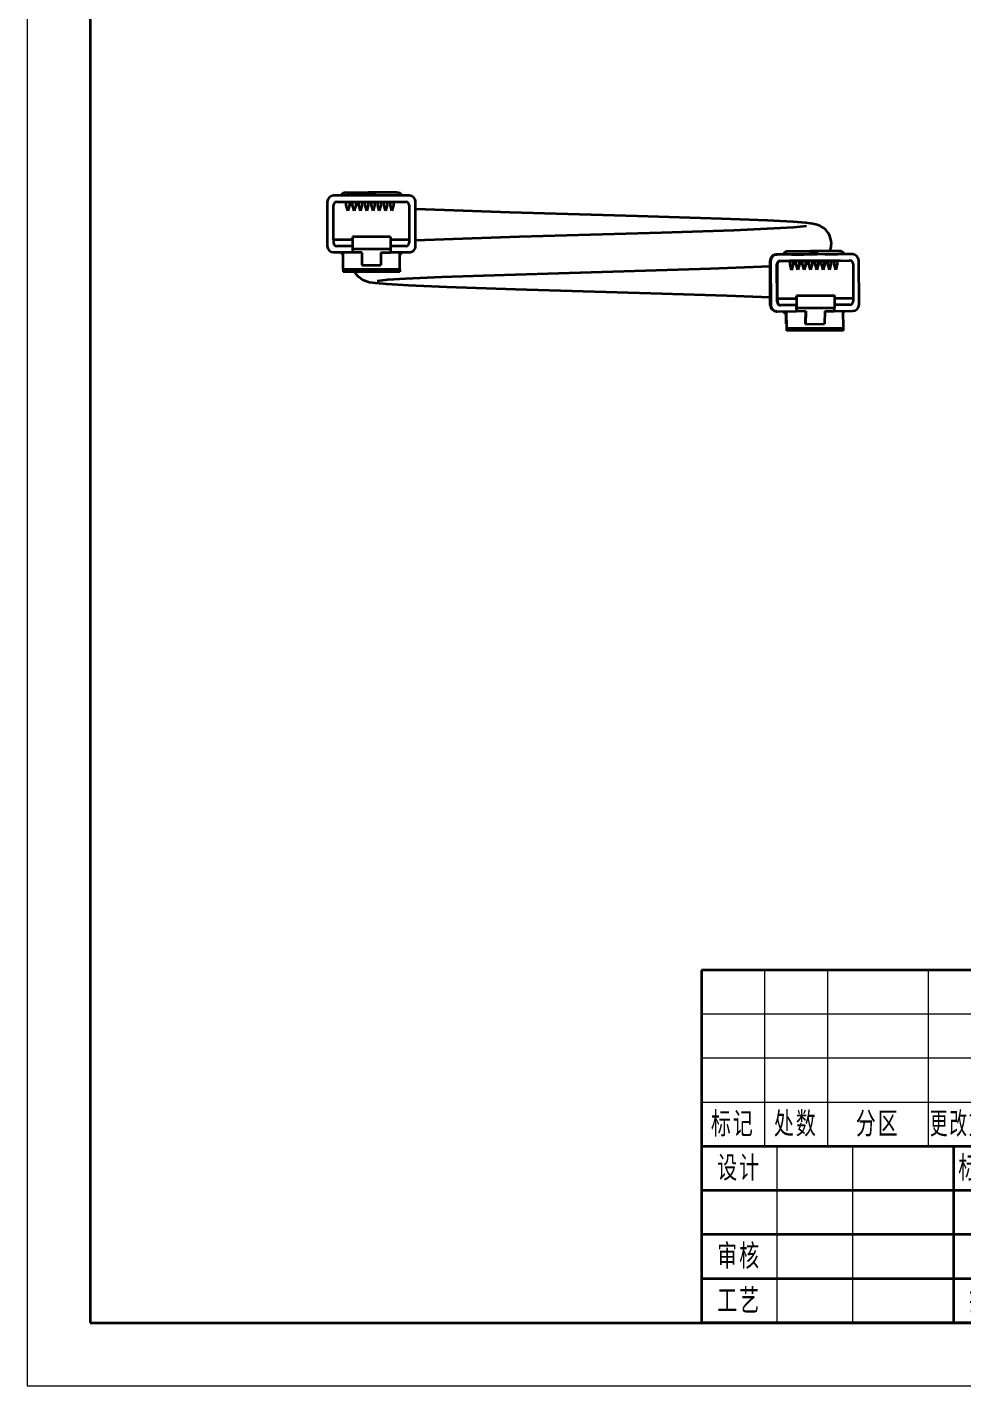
# Model space of a CAD drawing. Header units: millimetres. Extents: x -148 to 148, y -210 to 210.
# Drawn here: x -148.5 to 0, y -210 to 5.7 of the extents above; entities that cross this region are included whole.
import ezdxf
from ezdxf.enums import TextEntityAlignment as Align

# ---------------------------------------------------------------- set-up
doc = ezdxf.new("R2010")
doc.units = ezdxf.units.MM
for name, color, linetype, lineweight in [('尺寸线层', 3, 'Continuous', 18), ('粗实线层', 7, 'Continuous', 35), ('细实线层', 7, 'Continuous', 18)]:
    doc.layers.add(name, color=color, linetype=linetype, lineweight=lineweight)
doc.styles.add('标准', font='', dxfattribs={"width": 0.667})
doc.styles.get('标准').set_extended_font_data('宋体')

# ---------------------------------------------------------------- blocks, each defined once
blk = doc.blocks.new('$CAXA_TITLE_151E506F$')
at = {"layer": '粗实线层'}
for p, q in [((0, 56), (-180, 56)), ((-180, 56), (-180, 0)), ((-100, 56), (-100, 0)), ((-50, 56), (-50, 0)), ((0, 0), (0, 56)), ((0, 39), (-50, 39)), ((-50, 28), (-180, 28)), ((-140, 28), (-140, 0)), ((-74, 28), (-74, 9)), ((-62, 28), (-62, 9)), ((-100, 21), (-180, 21)), ((0, 21), (-50, 21)), ((-100, 14), (-180, 14)), ((0, 9), (-100, 9)), ((-100, 7), (-180, 7)), ((0, 0), (-180, 0))]:
    blk.add_line(p, q, dxfattribs=at)
at = {"layer": '细实线层'}
for p, q in [((-170, 56), (-170, 28)), ((-160, 56), (-160, 28)), ((-144, 56), (-144, 28)), ((-128, 56), (-128, 0)), ((-116, 56), (-116, 0)), ((-100, 49), (-180, 49)), ((-100, 42), (-180, 42)), ((-100, 35), (-180, 35)), ((-168, 28), (-168, 0)), ((-156, 28), (-156, 0)), ((-50, 18), (-100, 18)), ((-93.5, 18), (-93.5, 9)), ((-87, 18), (-87, 9)), ((-80.5, 18), (-80.5, 9))]:
    blk.add_line(p, q, dxfattribs=at)
at = {"layer": '尺寸线层', "attachment_point": 5, "line_spacing_factor": 0.963108, "style": '标准'}
for s, insert, char_height, width in [('\\T1.1;标记', (-175, 31.5), 3.481, 18), ('\\T1.1;处数', (-165, 31.5), 3.481, 18), ('\\T1.1;分区', (-152, 31.5), 3.481, 30), ('\\T1.1;{\\W0.592404;更改文件号}', (-136, 31.5), 3.4806, 30), ('\\T1.1;签名', (-122, 31.5), 3.481, 22), ('\\T1.1;{\\W0.605422;年、月、日}', (-108, 31.5), 3.4806, 30), ('\\T1.1;设计', (-174, 24.5), 3.481, 22), ('\\T1.1;标准化', (-134, 24.5), 3.481, 22), ('\\T1.1;阶段标记', (-87, 23), 3.481, 50), ('\\T1.1;重量', (-68, 23), 3.481, 22), ('\\T1.1;比例', (-56, 23), 3.481, 22), ('\\T1.1;审核', (-174, 10.5), 3.481, 22), ('\\T1.1;共', (-95, 4.5), 3.481, 8), ('\\T1.1;张', (-81, 4.5), 3.481, 8), ('\\T1.1;第', (-69, 4.5), 3.481, 8), ('\\T1.1;张', (-55, 4.5), 3.481, 8), ('\\T1.1;工艺', (-174, 3.5), 3.481, 22), ('\\T1.1;批准', (-134, 3.5), 3.481, 22)]:
    blk.add_mtext(s, dxfattribs=dict(at, insert=insert, char_height=char_height, width=width))
at = {"layer": '尺寸线层', "style": '标准'}
for tag, height, width, p in [('标记C', 3.63, 0.664996, (-175, 52.5)), ('处数C', 3.63, 0.664996, (-165, 52.5)), ('分区C', 3.63, 0.667, (-152, 52.5)), ('更改文件号C', 3.63, 0.498314, (-136, 52.5)), ('更改签名C', 3.63, 0.447537, (-122, 52.5)), ('更改日期C', 3.63, 0.610278, (-108, 52.5)), ('单位名称', 5.19, 0.667, (-25, 47.5)), ('标记B', 3.63, 0.664996, (-175, 45.5)), ('处数B', 3.63, 0.664996, (-165, 45.5)), ('分区B', 3.63, 0.667, (-152, 45.5)), ('更改文件号B', 3.63, 0.498314, (-136, 45.5)), ('更改签名B', 3.63, 0.447537, (-122, 45.5)), ('更改日期B', 3.63, 0.610278, (-108, 45.5)), ('材料名称', 5.19, 0.667, (-75, 42)), ('标记A', 3.63, 0.664996, (-175, 38.5)), ('处数A', 3.63, 0.664996, (-165, 38.5)), ('分区A', 3.63, 0.667, (-152, 38.5)), ('更改文件号A', 3.63, 0.498314, (-136, 38.5)), ('更改签名A', 3.63, 0.447537, (-122, 38.5)), ('更改日期A', 3.63, 0.610278, (-108, 38.5)), ('图纸名称', 5.19, 0.667, (-25, 30)), ('设计', 3.63, 0.667, (-162, 24.5)), ('设计日期', 3.63, 0.667, (-148, 24.5)), ('标准化', 3.63, 0.667, (-122, 24.5)), ('标准化日期', 3.63, 0.554163, (-108, 24.5)), ('图纸编号', 5.19, 0.667, (-25, 15)), ('阶段标记S', 3.63, 0.223769, (-96.75, 13.5)), ('阶段标记A', 3.63, 0.223769, (-90.25, 13.5)), ('阶段标记B', 3.63, 0.223769, (-83.75, 13.5)), ('阶段标记C', 3.63, 0.223769, (-77.25, 13.5)), ('重量', 3.63, 0.667, (-68, 13.5)), ('图纸比例', 3.63, 0.510551, (-56, 13.5)), ('审核', 3.63, 0.667, (-162, 10.5)), ('审核日期', 3.63, 0.667, (-148, 10.5)), ('页数', 3.63, 0.667, (-88, 4.5)), ('页码', 3.63, 0.667, (-62, 4.5)), ('投影符号', 3.63, 0.667, (-25, 4.5)), ('工艺', 3.63, 0.667, (-162, 3.5)), ('工艺日期', 3.63, 0.667, (-148, 3.5)), ('批准', 3.63, 0.667, (-122, 3.5)), ('批准日期', 3.63, 0.667, (-108, 3.5))]:
    blk.add_attdef(tag, text='', height=height, dxfattribs=dict(at, width=width)).set_placement(p, align=Align.MIDDLE_CENTER)
blk = doc.blocks.new('$CAXA_FRAME_13B17AC1$')
at = {"layer": '粗实线层'}
for p, q in [((-138.5, 200), (-138.5, -200)), ((-138.5, -200), (138.5, -200))]:
    blk.add_line(p, q, dxfattribs=at)
at = {"layer": '细实线层'}
for p, q in [((-148.5, 210), (-148.5, -210)), ((-148.5, -210), (148.5, -210))]:
    blk.add_line(p, q, dxfattribs=at)

msp = doc.modelspace()

# ---------------------------------------------------------------- linework, layer by layer
at = {"layer": '粗实线层', "color": 7, "lineweight": 35}
for p, q in [((-87.862, -21.044), (-99.862, -21.044)), ((-97.862, -20.544), (-94.362, -20.544)), ((-93.362, -20.544), (-94.362, -20.544)), ((-94.362, -20.544), (-94.362, -20.944)), ((-94.362, -20.944), (-94.362, -21.044)), ((-93.362, -20.944), (-94.362, -20.944)), ((-89.862, -20.544), (-93.362, -20.544)), ((-93.362, -20.544), (-93.362, -20.944)), ((-93.362, -20.944), (-93.362, -21.044)), ((-100.862, -22.044), (-100.862, -29.044)), ((-99.862, -28.068), (-99.862, -22.544)), ((-99.362, -22.044), (-97.862, -22.044)), ((-97.862, -22.044), (-97.362, -22.044)), ((-97.862, -22.544), (-97.862, -22.044)), ((-97.612, -23.483), (-97.862, -22.544)), ((-97.362, -22.544), (-97.612, -23.483)), ((-97.362, -22.044), (-96.862, -22.044)), ((-97.362, -22.044), (-97.362, -22.544)), ((-96.862, -22.044), (-96.362, -22.044)), ((-96.862, -22.544), (-96.862, -22.044)), ((-96.612, -23.483), (-96.862, -22.544)), ((-96.362, -22.544), (-96.612, -23.483)), ((-96.362, -22.044), (-95.862, -22.044)), ((-96.362, -22.044), (-96.362, -22.544)), ((-95.862, -22.044), (-95.362, -22.044)), ((-95.862, -22.544), (-95.862, -22.044)), ((-95.612, -23.483), (-95.862, -22.544)), ((-95.362, -22.544), (-95.612, -23.483)), ((-95.362, -22.044), (-94.862, -22.044)), ((-95.362, -22.044), (-95.362, -22.544)), ((-94.862, -22.044), (-94.362, -22.044)), ((-94.862, -22.544), (-94.862, -22.044)), ((-94.612, -23.483), (-94.862, -22.544)), ((-94.362, -22.544), (-94.612, -23.483)), ((-94.362, -22.044), (-93.862, -22.044)), ((-94.362, -22.044), (-94.362, -22.544)), ((-93.862, -22.044), (-93.362, -22.044)), ((-93.862, -22.544), (-93.862, -22.044)), ((-93.612, -23.483), (-93.862, -22.544)), ((-93.362, -22.544), (-93.612, -23.483)), ((-93.362, -22.044), (-92.862, -22.044)), ((-93.362, -22.044), (-93.362, -22.544)), ((-92.862, -22.044), (-92.362, -22.044)), ((-92.862, -22.544), (-92.862, -22.044)), ((-92.612, -23.483), (-92.862, -22.544)), ((-92.362, -22.544), (-92.612, -23.483)), ((-92.362, -22.044), (-91.862, -22.044)), ((-92.362, -22.044), (-92.362, -22.544)), ((-91.862, -22.044), (-91.362, -22.044)), ((-91.862, -22.544), (-91.862, -22.044)), ((-91.612, -23.483), (-91.862, -22.544)), ((-91.362, -22.544), (-91.612, -23.483)), ((-91.362, -22.044), (-90.862, -22.044)), ((-91.362, -22.044), (-91.362, -22.544)), ((-90.862, -22.044), (-90.362, -22.044)), ((-90.862, -22.544), (-90.862, -22.044)), ((-90.612, -23.483), (-90.862, -22.544)), ((-90.362, -22.544), (-90.612, -23.483)), ((-90.362, -22.044), (-88.362, -22.044)), ((-90.362, -22.044), (-90.362, -22.544)), ((-87.862, -22.544), (-87.862, -28.068)), ((-86.862, -29.044), (-86.862, -22.044)), ((-90.862, -27.572), (-96.862, -27.572)), ((-96.862, -27.572), (-96.862, -29.544)), ((-90.862, -27.572), (-90.862, -29.544)), ((-99.862, -28.068), (-99.862, -28.544)), ((-96.862, -28.068), (-99.862, -28.068)), ((-99.862, -30.044), (-96.862, -30.044)), ((-96.862, -29.044), (-99.362, -29.044)), ((-98.362, -32.753), (-98.362, -30.044)), ((-96.862, -29.544), (-96.862, -29.569)), ((-90.862, -29.544), (-96.862, -29.544)), ((-90.862, -29.569), (-96.862, -29.569)), ((-96.862, -29.569), (-96.862, -30.058)), ((-95.362, -30.058), (-96.862, -30.058)), ((-95.362, -30.058), (-95.362, -32.091)), ((-92.362, -30.058), (-92.362, -32.091)), ((-92.362, -30.058), (-90.862, -30.058)), ((-87.862, -28.068), (-90.862, -28.068)), ((-88.362, -29.044), (-90.862, -29.044)), ((-90.862, -29.544), (-90.862, -29.569)), ((-90.862, -29.569), (-90.862, -30.058)), ((-90.862, -30.044), (-87.862, -30.044)), ((-89.362, -32.753), (-89.362, -30.044)), ((-87.862, -28.068), (-87.862, -28.544)), ((-19.708, -29.84), (-27.708, -29.889)), ((-27.702, -29.89), (-27.708, -29.889)), ((-19.702, -29.841), (-27.702, -29.89)), ((-19.696, -29.841), (-27.696, -29.891)), ((-27.689, -29.891), (-27.696, -29.891)), ((-27.689, -29.891), (-24.19, -29.87)), ((-27.683, -29.892), (-24.183, -29.87)), ((-27.677, -29.893), (-27.683, -29.892)), ((-19.677, -29.843), (-27.677, -29.893)), ((-19.671, -29.844), (-27.671, -29.893)), ((-27.665, -29.894), (-27.671, -29.893)), ((-27.665, -29.894), (-24.165, -29.872)), ((-24.19, -29.87), (-24.183, -29.87)), ((-24.165, -29.872), (-24.162, -30.373)), ((-24.161, -29.873), (-24.165, -29.872)), ((-23.161, -29.867), (-24.161, -29.873)), ((-24.161, -29.873), (-24.156, -30.273)), ((-19.69, -29.842), (-23.19, -29.864)), ((-23.19, -29.864), (-23.183, -29.864)), ((-19.684, -29.843), (-23.183, -29.864)), ((-19.665, -29.845), (-23.165, -29.866)), ((-23.161, -29.867), (-23.165, -29.866)), ((-23.161, -29.867), (-23.156, -30.267)), ((-19.702, -29.841), (-19.708, -29.84)), ((-19.69, -29.842), (-19.696, -29.841)), ((-19.677, -29.843), (-19.684, -29.843)), ((-19.665, -29.845), (-19.671, -29.844)), ((-95.362, -32.091), (-92.362, -32.091)), ((-30.553, -38.419), (-30.596, -31.419)), ((-30.508, -31.429), (-30.596, -31.419)), ((-30.553, -38.419), (-30.596, -31.419)), ((-30.508, -31.429), (-30.465, -38.429)), ((-29.514, -30.423), (-29.602, -30.413)), ((-17.514, -30.349), (-29.514, -30.423)), ((-29.505, -31.923), (-29.425, -31.931)), ((-29.468, -37.922), (-29.505, -31.923)), ((-27.625, -30.394), (-29.489, -30.411)), ((-29.391, -37.455), (-29.425, -31.931)), ((-29.008, -31.42), (-18.008, -31.352)), ((-29.008, -31.42), (-28.928, -31.428)), ((-28.928, -31.428), (-27.428, -31.419)), ((-24.156, -30.373), (-27.625, -30.394)), ((-27.515, -31.411), (-19.486, -31.362)), ((-27.509, -31.412), (-27.515, -31.411)), ((-19.48, -31.362), (-27.509, -31.412)), ((-27.489, -31.412), (-26.989, -31.409)), ((-27.428, -31.419), (-27.489, -31.412)), ((-27.425, -31.919), (-27.428, -31.419)), ((-27.169, -32.856), (-27.425, -31.919)), ((-26.986, -31.909), (-27.201, -32.737)), ((-25.247, -30.393), (-27.173, -30.405)), ((-27.158, -30.407), (-27.173, -30.405)), ((-26.925, -31.916), (-27.169, -32.856)), ((-27.158, -30.407), (-25.232, -30.395)), ((-26.928, -31.416), (-26.989, -31.409)), ((-26.989, -31.409), (-26.986, -31.909)), ((-26.925, -31.916), (-26.986, -31.909)), ((-26.928, -31.416), (-26.428, -31.413)), ((-26.928, -31.416), (-26.925, -31.916)), ((-26.489, -31.406), (-25.989, -31.403)), ((-26.428, -31.413), (-26.489, -31.406)), ((-26.425, -31.913), (-26.428, -31.413)), ((-26.169, -32.85), (-26.425, -31.913)), ((-25.986, -31.903), (-26.201, -32.731)), ((-25.925, -31.91), (-26.169, -32.85)), ((-25.928, -31.41), (-25.989, -31.403)), ((-25.989, -31.403), (-25.986, -31.903)), ((-25.925, -31.91), (-25.986, -31.903)), ((-25.928, -31.41), (-25.428, -31.407)), ((-25.928, -31.41), (-25.925, -31.91)), ((-25.489, -31.4), (-24.989, -31.397)), ((-25.428, -31.407), (-25.489, -31.4)), ((-25.425, -31.907), (-25.428, -31.407)), ((-25.169, -32.844), (-25.425, -31.907)), ((-25.247, -30.393), (-25.232, -30.395)), ((-24.986, -31.897), (-25.201, -32.725)), ((-24.925, -31.904), (-25.169, -32.844)), ((-24.928, -31.404), (-24.989, -31.397)), ((-24.989, -31.397), (-24.986, -31.897)), ((-24.925, -31.904), (-24.986, -31.897)), ((-24.928, -31.404), (-24.428, -31.401)), ((-24.928, -31.404), (-24.925, -31.904)), ((-24.489, -31.394), (-23.989, -31.391)), ((-24.428, -31.401), (-24.489, -31.394)), ((-24.425, -31.901), (-24.428, -31.401)), ((-24.169, -32.838), (-24.425, -31.901)), ((-23.986, -31.891), (-24.201, -32.719)), ((-23.925, -31.898), (-24.169, -32.838)), ((-23.156, -30.267), (-24.156, -30.273)), ((-24.156, -30.273), (-24.156, -30.373)), ((-23.156, -30.367), (-24.156, -30.373)), ((-23.928, -31.398), (-23.989, -31.391)), ((-23.989, -31.391), (-23.986, -31.891)), ((-23.925, -31.898), (-23.986, -31.891)), ((-23.928, -31.398), (-23.428, -31.395)), ((-23.928, -31.398), (-23.925, -31.898)), ((-23.489, -31.388), (-22.989, -31.385)), ((-23.428, -31.395), (-23.489, -31.388)), ((-23.425, -31.895), (-23.428, -31.395)), ((-23.169, -32.832), (-23.425, -31.895)), ((-22.986, -31.885), (-23.201, -32.713)), ((-22.925, -31.891), (-23.169, -32.832)), ((-23.156, -30.267), (-23.156, -30.367)), ((-19.687, -30.346), (-23.156, -30.367)), ((-22.928, -31.391), (-22.989, -31.385)), ((-22.989, -31.385), (-22.986, -31.885)), ((-22.925, -31.891), (-22.986, -31.885)), ((-22.928, -31.391), (-22.428, -31.388)), ((-22.928, -31.391), (-22.925, -31.891)), ((-22.489, -31.382), (-21.99, -31.378)), ((-22.428, -31.388), (-22.489, -31.382)), ((-22.425, -31.888), (-22.428, -31.388)), ((-22.169, -32.826), (-22.425, -31.888)), ((-21.986, -31.878), (-22.202, -32.707)), ((-21.925, -31.885), (-22.169, -32.826)), ((-21.928, -31.385), (-21.99, -31.378)), ((-21.99, -31.378), (-21.986, -31.878)), ((-21.925, -31.885), (-21.986, -31.878)), ((-21.928, -31.385), (-21.428, -31.382)), ((-21.928, -31.385), (-21.925, -31.885)), ((-21.838, -30.372), (-19.913, -30.36)), ((-21.838, -30.372), (-21.823, -30.374)), ((-19.898, -30.362), (-21.823, -30.374)), ((-21.49, -31.375), (-20.99, -31.372)), ((-21.428, -31.382), (-21.49, -31.375)), ((-21.425, -31.882), (-21.428, -31.382)), ((-21.169, -32.819), (-21.425, -31.882)), ((-20.986, -31.872), (-21.202, -32.7)), ((-20.925, -31.879), (-21.169, -32.819)), ((-20.928, -31.379), (-20.99, -31.372)), ((-20.99, -31.372), (-20.986, -31.872)), ((-20.925, -31.879), (-20.986, -31.872)), ((-20.928, -31.379), (-20.428, -31.376)), ((-20.928, -31.379), (-20.925, -31.879)), ((-20.49, -31.369), (-19.99, -31.366)), ((-20.428, -31.376), (-20.49, -31.369)), ((-20.425, -31.876), (-20.428, -31.376)), ((-20.169, -32.813), (-20.425, -31.876)), ((-19.987, -31.866), (-20.202, -32.694)), ((-19.925, -31.873), (-20.169, -32.813)), ((-19.928, -31.373), (-19.99, -31.366)), ((-19.99, -31.366), (-19.987, -31.866)), ((-19.925, -31.873), (-19.987, -31.866)), ((-19.928, -31.373), (-17.928, -31.361)), ((-19.928, -31.373), (-19.925, -31.873)), ((-19.898, -30.362), (-19.913, -30.36)), ((-17.728, -30.339), (-19.687, -30.346)), ((-19.486, -31.362), (-19.48, -31.362)), ((-18.008, -31.352), (-17.928, -31.361)), ((-17.514, -30.349), (-17.603, -30.339)), ((-17.425, -31.858), (-17.391, -37.382)), ((-16.465, -38.342), (-16.508, -31.343)), ((-98.362, -32.753), (-98.362, -33.123)), ((-89.362, -32.753), (-98.362, -32.753)), ((-89.362, -33.123), (-98.362, -33.123)), ((-89.362, -32.753), (-89.362, -33.123)), ((-30.465, -38.429), (-30.553, -38.419)), ((-29.468, -37.922), (-29.394, -37.931)), ((-29.397, -37.455), (-29.394, -37.931)), ((-29.397, -37.455), (-29.391, -37.455)), ((-26.391, -37.437), (-29.391, -37.455)), ((-29.023, -38.416), (-28.949, -38.425)), ((-26.391, -38.412), (-28.891, -38.428)), ((-26.422, -39.134), (-26.407, -38.41)), ((-26.397, -37.436), (-26.391, -38.412)), ((-26.394, -36.941), (-20.394, -36.904)), ((-26.391, -37.437), (-26.394, -36.941)), ((-26.394, -36.941), (-26.391, -36.941)), ((-20.391, -36.904), (-26.391, -36.941)), ((-26.391, -36.941), (-26.378, -38.913)), ((-20.394, -36.904), (-20.391, -36.904)), ((-17.892, -38.36), (-20.392, -38.375)), ((-20.391, -36.904), (-20.379, -38.876)), ((-17.391, -37.382), (-20.391, -37.4)), ((-17.398, -37.381), (-17.395, -37.857)), ((-29.574, -39.416), (-29.663, -39.407)), ((-29.458, -39.422), (-26.42, -39.404)), ((-28.097, -39.414), (-28.091, -40.398)), ((-28.091, -40.398), (-28.088, -40.398)), ((-28.088, -40.398), (-28.085, -40.898)), ((-28.085, -40.898), (-28.082, -40.899)), ((-28.082, -40.899), (-28.079, -41.399)), ((-27.955, -42.121), (-27.998, -39.409)), ((-26.422, -39.134), (-26.42, -39.422)), ((-26.41, -38.935), (-26.42, -39.422)), ((-24.92, -39.413), (-26.42, -39.422)), ((-20.41, -38.898), (-26.41, -38.935)), ((-26.378, -38.913), (-26.409, -38.91)), ((-20.379, -38.876), (-26.378, -38.913)), ((-24.966, -41.207), (-24.928, -39.413)), ((-24.92, -39.413), (-24.963, -41.44)), ((-21.92, -39.394), (-21.963, -41.422)), ((-21.92, -39.394), (-20.42, -39.385)), ((-20.41, -38.898), (-20.42, -39.385)), ((-20.42, -39.367), (-17.459, -39.349)), ((-18.955, -42.065), (-18.999, -39.353)), ((-28.079, -41.399), (-28.002, -41.407)), ((-28.002, -41.407), (-27.953, -42.488)), ((-18.955, -42.065), (-27.955, -42.121)), ((-18.954, -42.435), (-27.953, -42.49)), ((-24.966, -41.242), (-24.966, -41.207)), ((-24.963, -41.44), (-24.966, -41.242)), ((-24.963, -41.44), (-21.963, -41.422))]:
    msp.add_line(p, q, dxfattribs=at)
for points in [[(-20.862, -28.625), (-20.892, -28.221), (-20.975, -27.826), (-21.158, -27.338), (-21.42, -26.893), (-21.75, -26.501), (-22.138, -26.17), (-22.58, -25.904), (-23.099, -25.696), (-23.781, -25.534), (-24.894, -25.387), (-26.917, -25.223), (-31.02, -25), (-38.277, -24.714), (-51.625, -24.3), (-71.875, -23.718), (-82.285, -23.37), (-86.862, -23.177)], [(-86.862, -28.107), (-70.338, -27.524), (-47.833, -26.878), (-36.343, -26.504), (-29.985, -26.234), (-26.795, -26.044), (-24.797, -25.843)], [(-92.929, -34.546), (-91.261, -34.369), (-88.459, -34.191), (-82.678, -33.934), (-72.731, -33.596), (-53.791, -33.051), (-40.035, -32.634), (-30.591, -32.268)], [(-29.492, -30.411), (-29.87, -30.451), (-30.21, -30.623), (-30.465, -30.918), (-30.589, -31.288), (-30.596, -31.419)], [(-30.561, -37.226), (-37.43, -36.945), (-49.518, -36.561), (-70.986, -35.945), (-81.921, -35.585), (-87.982, -35.327), (-91.439, -35.121), (-93.236, -34.956), (-94.166, -34.811), (-94.666, -34.679), (-95.025, -34.54), (-95.496, -34.28), (-95.907, -33.953), (-96.254, -33.565), (-96.53, -33.123)]]:
    msp.add_lwpolyline(points, dxfattribs=at)
for centre, radius, start, end in [((-99.862, -22.044), 1, 90, 180), ((-97.862, -21.544), 1, 90, 150.00115), ((-89.862, -21.544), 1, 29.99884, 90), ((-87.862, -22.044), 1, 359.99999, 89.99999), ((-99.362, -22.544), 0.5, 90, 180), ((-88.362, -22.544), 0.5, 359.99999, 89.99999), ((-99.862, -29.044), 1, 180, 270), ((-99.362, -28.544), 0.5, 180, 270), ((-97.862, -29.544), 1, 210.00116, 240.00082), ((-89.862, -29.544), 1, 300.00082, 329.99907), ((-88.362, -28.544), 0.5, 270, 0.00001), ((-87.862, -29.044), 1, 270, 0.00001), ((-23.893, -28.643), 3.031, 336.5616, 355.7796), ((-23.888, -28.644), 3.026, 355.79333, 0.37157), ((-29.553, -38.413), 1, 180.35296, 263.56055)]:
    msp.add_arc(centre, radius, start, end, dxfattribs=at)
for centre, major_axis, ratio, start_param, end_param in [((-27.702, -30.889), (0.11, 0.994), 0.9999808, 0.1162857, 1.1733452), ((-27.696, -30.89), (-0.11, -0.994), 0.9999808, 3.2578783, 4.3140889), ((-27.689, -30.891), (-0.11, -0.994), 0.9999808, 3.2578783, 4.3132396), ((-27.683, -30.891), (-0.11, -0.994), 0.9999808, 3.2578783, 4.3123899), ((-27.677, -30.892), (-0.11, -0.994), 0.9999808, 3.2578783, 4.3115397), ((-27.671, -30.893), (-0.11, -0.994), 0.9999808, 3.2578783, 4.3106891), ((-27.665, -30.893), (-0.11, -0.994), 0.9999808, 3.2578783, 4.3098381), ((-27.659, -30.894), (-0.11, -0.994), 0.9999808, 3.2578783, 4.3089867), ((-19.696, -30.841), (-0.11, -0.994), 0.9999808, 3.1416489, 3.2578783), ((-19.684, -30.842), (-0.11, -0.994), 0.9999808, 3.1416489, 3.2578783), ((-19.671, -30.843), (-0.11, -0.994), 0.9999808, 3.1416489, 3.2578783), ((-19.659, -30.845), (-0.11, -0.994), 0.9999808, 2.206958, 3.2578783), ((-29.596, -31.413), (-0.11, -0.994), 0.9999808, 3.2578783, 4.8286746), ((-29.508, -31.423), (-0.11, -0.994), 0.9999808, 3.2578783, 4.8286746), ((-25.603, -30.388), (-4, -0.025), 0.000719, 6.0443619, 6.2893406), ((-29.005, -31.92), (-0.055, -0.497), 0.9999808, 3.2578783, 4.8286746), ((-28.925, -31.928), (-0.055, -0.497), 0.9999808, 3.2578783, 4.8286746), ((-18.005, -31.852), (-0.055, -0.497), 0.9999808, 3.1416489, 3.2578783), ((-17.925, -31.861), (-0.055, -0.497), 0.9999808, 1.687082, 3.2578783), ((-21.603, -30.364), (-4, -0.025), 0.000719, 3.147748, 3.3927266), ((-17.508, -31.349), (-0.11, -0.994), 0.9999808, 1.687082, 3.2578783), ((-29.553, -38.413), (0.11, 0.994), 0.9999808, 1.687082, 3.1416388), ((-29.465, -38.422), (-0.11, -0.994), 0.9999808, 4.8286746, 6.2832416), ((-28.968, -37.919), (-0.055, -0.497), 0.9999808, 4.8286746, 6.2832416), ((-28.894, -37.928), (0.055, 0.497), 0.9999808, 1.687082, 3.1416489), ((-28.894, -37.928), (0.055, 0.497), 0.9999808, 3.1416489, 3.2578783), ((-17.895, -37.86), (0.055, 0.497), 0.9999808, 3.2578783, 4.8286746), ((-17.465, -38.349), (-0.11, -0.994), 0.9999808, 0.1162857, 1.687082), ((-29.465, -38.422), (-0.11, -0.994), 0.9999808, 0.0000562, 0.1162857), ((-27.653, -38.889), (0.11, 0.994), 0.9999808, 2.2366425, 2.7937166), ((-27.646, -38.89), (-0.11, -0.994), 0.9999808, 5.3773914, 5.9284128), ((-27.64, -38.89), (-0.11, -0.994), 0.9999808, 5.376548, 5.9214921), ((-27.634, -38.891), (-0.11, -0.994), 0.9999808, 5.375705, 5.9145464), ((-27.628, -38.892), (-0.11, -0.994), 0.9999808, 5.3748625, 5.9075753), ((-27.622, -38.892), (-0.11, -0.994), 0.9999808, 5.3740204, 5.900578), ((-27.616, -38.893), (-0.11, -0.994), 0.9999808, 5.3731788, 5.893554), ((-27.609, -38.894), (-0.11, -0.994), 0.9999808, 5.3723376, 5.8865025), ((-26.403, -39.91), (-0.006, 1), 0.0061553, 6.2824663, 6.5058227), ((-20.403, -39.873), (-0.006, 1), 0.0061553, 0.0786744, 0.2226374), ((-19.61, -38.845), (-0.11, -0.994), 0.9999808, 0.7732567, 1.1473929), ((-27.954, -42.29), (-0.001, 0.2), 0.0061553, 3.1415921, 5.7263392), ((-27.954, -42.29), (-0.001, 0.2), 0.0061553, 2.985285, 3.1415921), ((-18.955, -42.235), (-0.001, 0.2), 0.0061553, 3.1415921, 5.7263392)]:
    msp.add_ellipse(centre, major_axis=major_axis, ratio=ratio, start_param=start_param, end_param=end_param, dxfattribs=at)

# ---------------------------------------------------------------- block references
at = {"layer": '粗实线层'}
msp.add_blockref('$CAXA_FRAME_13B17AC1$', (0, 0), dxfattribs=at)
ref = msp.add_blockref('$CAXA_TITLE_151E506F$', (138.5, -200), dxfattribs=at)
ref.add_attrib('单位名称', 'FUZUKI', dxfattribs={"layer": '尺寸线层', "height": 5, "style": '标准', "width": 0.667}).set_placement((113.5, -152.5), align=Align.MIDDLE_CENTER)
ref.add_attrib('图纸名称', 'BMSDD90618-0.5M', dxfattribs={"layer": '尺寸线层', "height": 5, "style": '标准', "width": 0.667}).set_placement((113.5, -170), align=Align.MIDDLE_CENTER)
ref.add_attrib('图纸比例', '1:1', dxfattribs={"layer": '尺寸线层', "height": 3.5, "style": '标准', "width": 0.667}).set_placement((82.5, -186.5), align=Align.MIDDLE_CENTER)
ref.add_attrib('页码', '1', dxfattribs={"layer": '尺寸线层', "height": 3.5, "style": '标准', "width": 0.667}).set_placement((76.5, -195.5), align=Align.MIDDLE_CENTER)
ref.add_attrib('页数', '1', dxfattribs={"layer": '尺寸线层', "height": 3.5, "style": '标准', "width": 0.667}).set_placement((50.5, -195.5), align=Align.MIDDLE_CENTER)

doc.saveas('drawing.dxf')
